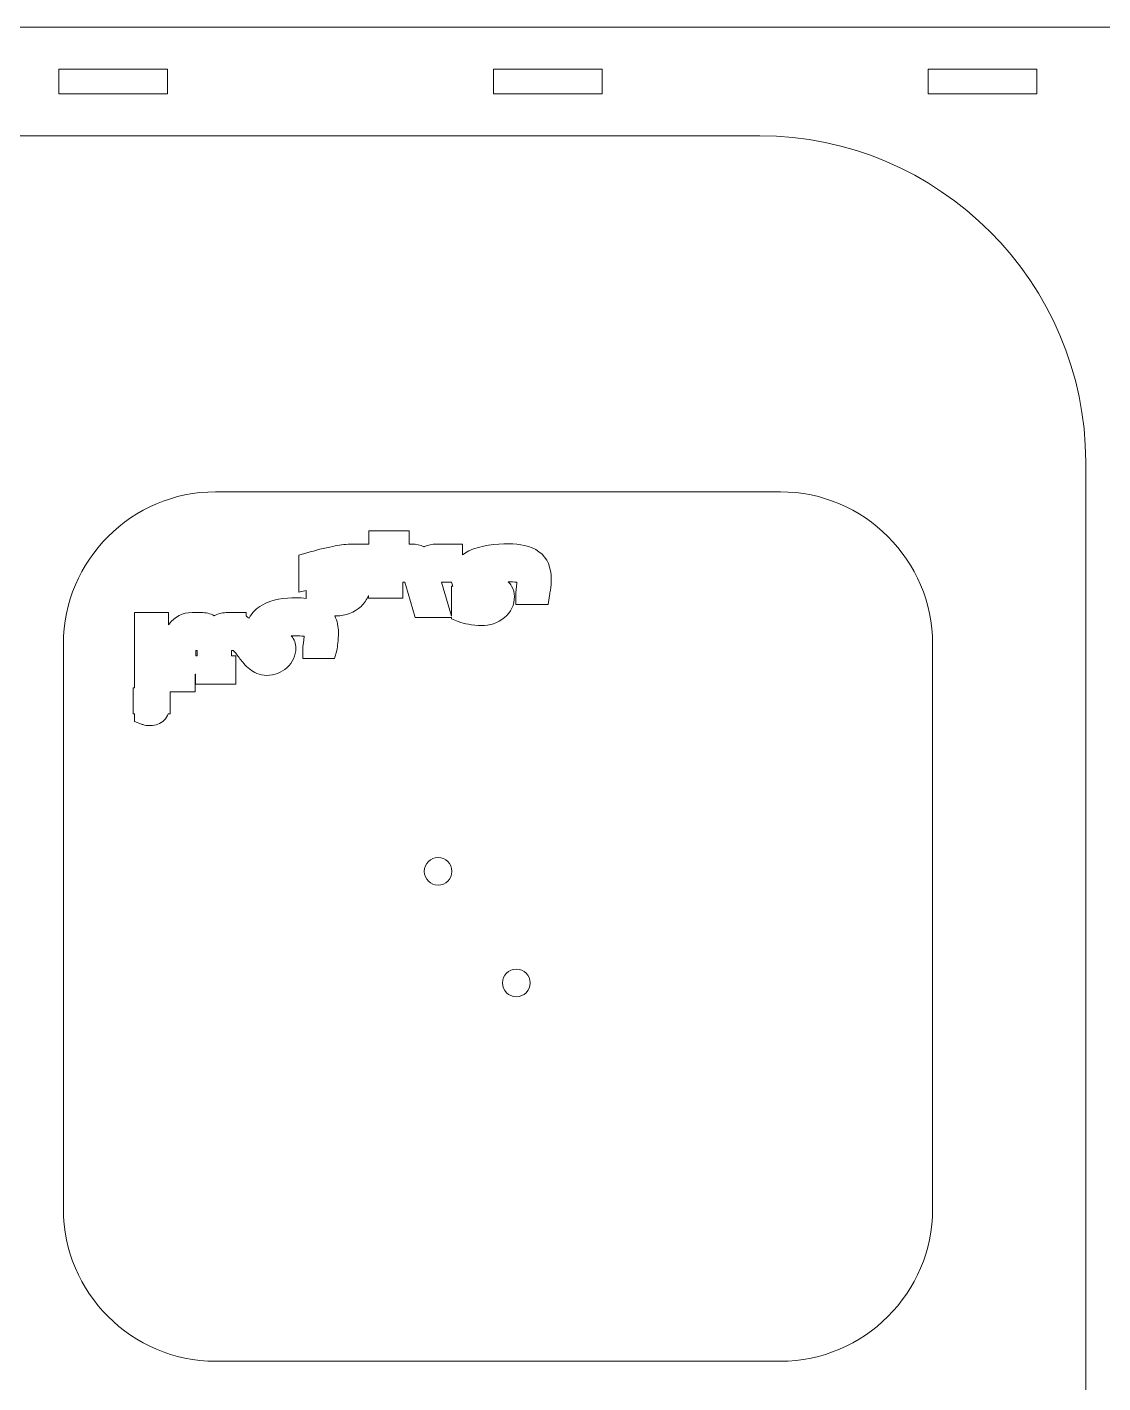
# Model space of a CAD drawing. Header units: millimetres. Extents: x -599 to 1818, y -719 to 408.
# Drawn here: x -158 to -59, y -124.7 to 0 of the extents above; entities that cross this region are included whole.
import ezdxf

# ---------------------------------------------------------------- set-up
doc = ezdxf.new("R2010")
doc.units = ezdxf.units.MM
doc.header["$MEASUREMENT"] = 0
doc.layers.add('Layer 1', color=7, linetype='Continuous')

msp = doc.modelspace()

# ---------------------------------------------------------------- linework, layer by layer
at = {"layer": 'Layer 1', "color": 250, "lineweight": 18}
for points, knots in [([(-50.5845, -199), (-50.5845, -199), (-249.5845, -199), (-249.5845, -199), (-249.5845, -199), (-249.5845, -199), (-249.5845, 0), (-249.5845, 0), (-249.5845, 0), (-249.5845, 0), (-50.5845, 0), (-50.5845, 0), (-50.5845, 0), (-50.5845, 0), (-50.5845, -199), (-50.5845, -199)], [0, 0, 0, 0, 0.2, 0.2, 0.2, 0.2, 0.4, 0.4, 0.4, 0.4, 0.6, 0.6, 0.6, 0.6, 1, 1, 1, 1]), ([(-145.0844, -3.8637), (-145.0844, -3.8637), (-145.0844, -6.1364), (-145.0844, -6.1364), (-145.0844, -6.1364), (-145.0844, -6.1364), (-155.0845, -6.1364), (-155.0845, -6.1364), (-155.0845, -6.1364), (-155.0845, -6.1364), (-155.0845, -3.8637), (-155.0845, -3.8637), (-155.0845, -3.8637), (-155.0845, -3.8637), (-145.0844, -3.8637), (-145.0844, -3.8637)], [0, 0, 0, 0, 0.2, 0.2, 0.2, 0.2, 0.4, 0.4, 0.4, 0.4, 0.6, 0.6, 0.6, 0.6, 1, 1, 1, 1]), ([(-105.0845, -3.8637), (-105.0845, -3.8637), (-105.0845, -6.1364), (-105.0845, -6.1364), (-105.0845, -6.1364), (-105.0845, -6.1364), (-115.0844, -6.1364), (-115.0844, -6.1364), (-115.0844, -6.1364), (-115.0844, -6.1364), (-115.0844, -3.8637), (-115.0844, -3.8637), (-115.0844, -3.8637), (-115.0844, -3.8637), (-105.0845, -3.8637), (-105.0845, -3.8637)], [0, 0, 0, 0, 0.2, 0.2, 0.2, 0.2, 0.4, 0.4, 0.4, 0.4, 0.6, 0.6, 0.6, 0.6, 1, 1, 1, 1]), ([(-65.0844, -3.8637), (-65.0844, -3.8637), (-65.0844, -6.1364), (-65.0844, -6.1364), (-65.0844, -6.1364), (-65.0844, -6.1364), (-75.0844, -6.1364), (-75.0844, -6.1364), (-75.0844, -6.1364), (-75.0844, -6.1364), (-75.0844, -3.8637), (-75.0844, -3.8637), (-75.0844, -3.8637), (-75.0844, -3.8637), (-65.0844, -3.8637), (-65.0844, -3.8637)], [0, 0, 0, 0, 0.2, 0.2, 0.2, 0.2, 0.4, 0.4, 0.4, 0.4, 0.6, 0.6, 0.6, 0.6, 1, 1, 1, 1]), ([(-90.5846, -189), (-90.5846, -189), (-209.5844, -189), (-209.5844, -189), (-209.5844, -189), (-226.0845, -189), (-239.5844, -175.5), (-239.5844, -159), (-239.5844, -159), (-239.5844, -159), (-239.5844, -40.0001), (-239.5844, -40.0001), (-239.5844, -40.0001), (-239.5844, -23.5001), (-226.0845, -10.0001), (-209.5844, -10.0001), (-209.5844, -10.0001), (-209.5844, -10.0001), (-90.5846, -10.0001), (-90.5846, -10.0001), (-90.5846, -10.0001), (-74.0845, -10.0001), (-60.5845, -23.5001), (-60.5845, -40.0001), (-60.5845, -40.0001), (-60.5845, -40.0001), (-60.5845, -159), (-60.5845, -159), (-60.5845, -159), (-60.5845, -175.5), (-74.0845, -189), (-90.5846, -189)], [0, 0, 0, 0, 0.11111111, 0.11111111, 0.11111111, 0.11111111, 0.22222222, 0.22222222, 0.22222222, 0.22222222, 0.33333333, 0.33333333, 0.33333333, 0.33333333, 0.44444444, 0.44444444, 0.44444444, 0.44444444, 0.55555556, 0.55555556, 0.55555556, 0.55555556, 0.66666667, 0.66666667, 0.66666667, 0.66666667, 0.77777778, 0.77777778, 0.77777778, 0.77777778, 1, 1, 1, 1]), ([(-88.6754, -122.7599), (-88.6754, -122.7599), (-140.6754, -122.7599), (-140.6754, -122.7599), (-140.6754, -122.7599), (-148.3754, -122.7599), (-154.6753, -116.46), (-154.6753, -108.7599), (-154.6753, -108.7599), (-154.6753, -108.7599), (-154.6753, -56.7599), (-154.6753, -56.7599), (-154.6753, -56.7599), (-154.6753, -49.0598), (-148.3754, -42.7599), (-140.6754, -42.7599), (-140.6754, -42.7599), (-140.6754, -42.7599), (-88.6754, -42.7599), (-88.6754, -42.7599), (-88.6754, -42.7599), (-80.9752, -42.7599), (-74.6754, -49.0598), (-74.6754, -56.7599), (-74.6754, -56.7599), (-74.6754, -56.7599), (-74.6754, -108.7599), (-74.6754, -108.7599), (-74.6754, -108.7599), (-74.6754, -116.46), (-80.9752, -122.7599), (-88.6754, -122.7599)], [0, 0, 0, 0, 0.11111111, 0.11111111, 0.11111111, 0.11111111, 0.22222222, 0.22222222, 0.22222222, 0.22222222, 0.33333333, 0.33333333, 0.33333333, 0.33333333, 0.44444444, 0.44444444, 0.44444444, 0.44444444, 0.55555556, 0.55555556, 0.55555556, 0.55555556, 0.66666667, 0.66666667, 0.66666667, 0.66666667, 0.77777778, 0.77777778, 0.77777778, 0.77777778, 1, 1, 1, 1])]:
    msp.add_open_spline(points, degree=3, knots=knots, dxfattribs=at)
at = {"layer": 'Layer 1', "color": 250, "lineweight": 20}
for points, knots in [([(-125.4544, -46.3547), (-125.4544, -46.3547), (-122.8448, -46.3547), (-122.8448, -46.3547), (-122.8448, -46.3547), (-122.8448, -46.3547), (-122.8448, -47.5739), (-122.8448, -47.5739), (-122.8448, -47.5739), (-122.8448, -47.5739), (-122.5888, -47.5739), (-122.5888, -47.5739), (-122.5888, -47.5739), (-122.2103, -47.5739), (-121.8353, -47.6419), (-121.4966, -47.8138), (-121.4966, -47.8138), (-121.4757, -47.8038), (-121.4546, -47.7942), (-121.4332, -47.7849), (-121.4332, -47.7849), (-121.092, -47.6369), (-120.7257, -47.5739), (-120.355, -47.5739), (-120.355, -47.5739), (-120.355, -47.5739), (-117.9326, -47.5739), (-117.9326, -47.5739), (-117.9326, -47.5739), (-117.9326, -47.5739), (-117.9326, -48.5507), (-117.9326, -48.5507), (-117.9326, -48.5507), (-117.7527, -48.4178), (-117.5555, -48.2998), (-117.345, -48.1966), (-117.345, -48.1966), (-116.2586, -47.6642), (-114.8654, -47.5485), (-113.672, -47.5485), (-113.672, -47.5485), (-112.7256, -47.5485), (-111.6844, -47.6929), (-110.9017, -48.2671), (-110.9017, -48.2671), (-110.0957, -48.8586), (-109.7778, -49.7638), (-109.7778, -50.74), (-109.7778, -50.74), (-109.7778, -51.1017), (-109.7981, -51.4659), (-109.8528, -51.8237), (-109.8528, -51.8237), (-109.8774, -51.9847), (-109.9002, -52.1477), (-109.9278, -52.3082), (-109.9278, -52.3082), (-109.9278, -52.3082), (-110.0709, -53.1384), (-110.0709, -53.1384), (-110.0709, -53.1384), (-110.0709, -53.1384), (-113.0394, -53.1384), (-113.0394, -53.1384), (-113.0394, -53.1384), (-113.0394, -53.1384), (-113.0394, -51.9367), (-113.0394, -51.9367), (-113.0394, -51.9367), (-113.0394, -51.9367), (-113.0155, -51.844), (-113.0155, -51.844), (-113.0155, -51.844), (-112.995, -51.7178), (-112.9837, -51.5805), (-112.9703, -51.4541), (-112.9703, -51.4541), (-112.9571, -51.3301), (-112.9464, -51.2056), (-112.9392, -51.0808), (-112.9392, -51.0808), (-113.1879, -51.0493), (-113.5293, -51.0471), (-113.6876, -51.0471), (-113.6876, -51.0471), (-113.6994, -51.0471), (-113.7113, -51.0471), (-113.7232, -51.0471), (-113.7232, -51.0471), (-113.6108, -51.1613), (-113.5112, -51.2877), (-113.4259, -51.4255), (-113.4259, -51.4255), (-113.2458, -51.7163), (-113.156, -52.0448), (-113.156, -52.3867), (-113.156, -52.3867), (-113.156, -53.166), (-113.4868, -53.8366), (-114.0794, -54.339), (-114.0794, -54.339), (-114.682, -54.85), (-115.4233, -55.0603), (-116.205, -55.0603), (-116.205, -55.0603), (-116.6038, -55.0603), (-117.003, -55.0277), (-117.3947, -54.9517), (-117.3947, -54.9517), (-117.7089, -54.8906), (-118.0294, -54.8122), (-118.3281, -54.6962), (-118.3281, -54.6962), (-118.3281, -54.6962), (-118.9661, -54.4484), (-118.9661, -54.4484), (-118.9661, -54.4484), (-118.9661, -54.4484), (-118.9661, -54.3153), (-118.9661, -54.3153), (-118.9661, -54.3153), (-118.9661, -54.3153), (-122.3089, -54.3153), (-122.3089, -54.3153), (-122.3089, -54.3153), (-122.3089, -54.3153), (-123.1628, -51.3651), (-123.1628, -51.3651), (-123.1628, -51.3651), (-123.1913, -51.2666), (-123.2238, -51.1691), (-123.2585, -51.0725), (-123.2585, -51.0725), (-123.2585, -51.0725), (-123.4374, -51.0725), (-123.4374, -51.0725), (-123.4374, -51.0725), (-123.4374, -51.0725), (-123.4374, -52.5542), (-123.4374, -52.5542), (-123.4374, -52.5542), (-123.4374, -52.5542), (-126.5889, -52.5542), (-126.5889, -52.5542), (-126.5889, -52.5542), (-126.5889, -52.5542), (-126.5889, -52.2886), (-126.5889, -52.2886), (-126.5889, -52.2886), (-126.7413, -52.662), (-126.9708, -53.0029), (-127.2804, -53.3008), (-127.2804, -53.3008), (-127.9053, -53.9019), (-128.6981, -54.1713), (-129.5598, -54.1713), (-129.5598, -54.1713), (-129.6071, -54.1713), (-129.6544, -54.1706), (-129.7017, -54.1693), (-129.7017, -54.1693), (-129.4652, -54.6353), (-129.3616, -55.1662), (-129.3616, -55.7211), (-129.3616, -55.7211), (-129.3616, -56.0468), (-129.3769, -56.3729), (-129.4151, -56.6964), (-129.4151, -56.6964), (-129.4403, -56.9094), (-129.467, -57.1489), (-129.5217, -57.3562), (-129.5217, -57.3562), (-129.5217, -57.3562), (-129.7181, -58.1012), (-129.7181, -58.1012), (-129.7181, -58.1012), (-129.7181, -58.1012), (-132.6231, -58.1012), (-132.6231, -58.1012), (-132.6231, -58.1012), (-132.6231, -58.1012), (-132.6231, -56.9646), (-132.6231, -56.9646), (-132.6231, -56.9646), (-132.6231, -56.9646), (-132.6066, -56.8751), (-132.6066, -56.8751), (-132.6066, -56.8751), (-132.583, -56.7436), (-132.5685, -56.602), (-132.5519, -56.4691), (-132.5519, -56.4691), (-132.5345, -56.33), (-132.5243, -56.1887), (-132.5187, -56.0474), (-132.5187, -56.0474), (-132.7647, -56.0132), (-133.1101, -56.0099), (-133.2657, -56.0099), (-133.2657, -56.0099), (-133.4011, -56.0099), (-133.5465, -56.0102), (-133.6962, -56.0127), (-133.6962, -56.0127), (-133.4231, -56.3284), (-133.2732, -56.716), (-133.2732, -57.1393), (-133.2732, -57.1393), (-133.2732, -57.8412), (-133.5754, -58.4498), (-134.0864, -58.9246), (-134.0864, -58.9246), (-134.6067, -59.408), (-135.25, -59.6506), (-135.9595, -59.6506), (-135.9595, -59.6506), (-136.2777, -59.6506), (-136.5883, -59.591), (-136.8797, -59.4619), (-136.8797, -59.4619), (-137.1074, -59.361), (-137.3217, -59.2335), (-137.5179, -59.0801), (-137.5179, -59.0801), (-137.7181, -58.9236), (-137.9032, -58.749), (-138.0671, -58.5548), (-138.0671, -58.5548), (-138.1868, -58.413), (-138.3049, -58.2698), (-138.4195, -58.1239), (-138.4195, -58.1239), (-138.532, -57.9807), (-138.6424, -57.8357), (-138.7523, -57.6904), (-138.7523, -57.6904), (-138.8256, -57.5935), (-138.9033, -57.499), (-138.9869, -57.4108), (-138.9869, -57.4108), (-139.001, -57.3959), (-139.0164, -57.3801), (-139.0326, -57.3646), (-139.0326, -57.3646), (-139.0326, -57.3646), (-139.2013, -57.3646), (-139.2013, -57.3646), (-139.2013, -57.3646), (-139.2013, -57.3646), (-139.2013, -57.8453), (-139.2013, -57.8453), (-139.2013, -57.8453), (-139.2013, -57.8453), (-138.7949, -57.8453), (-138.7949, -57.8453), (-138.7949, -57.8453), (-138.7949, -57.8453), (-138.7949, -60.455), (-138.7949, -60.455), (-138.7949, -60.455), (-138.7949, -60.455), (-142.5137, -60.455), (-142.5137, -60.455), (-142.5137, -60.455), (-142.5137, -60.455), (-142.5137, -59.549), (-142.5137, -59.549), (-142.5137, -59.549), (-142.5137, -59.549), (-142.5301, -59.549), (-142.5301, -59.549), (-142.5301, -59.549), (-142.5301, -59.549), (-142.5301, -61.1662), (-142.5301, -61.1662), (-142.5301, -61.1662), (-142.5301, -61.1662), (-144.8486, -61.1662), (-144.8486, -61.1662), (-144.8486, -61.1662), (-144.8486, -61.1662), (-144.8486, -63.1897), (-144.8486, -63.1897), (-144.8486, -63.1897), (-144.8486, -63.1897), (-145.0288, -63.1897), (-145.0288, -63.1897), (-145.0288, -63.1897), (-145.1099, -63.405), (-145.2369, -63.6023), (-145.4048, -63.7739), (-145.4048, -63.7739), (-145.7362, -64.1126), (-146.1749, -64.2734), (-146.6458, -64.2734), (-146.6458, -64.2734), (-146.8317, -64.2734), (-147.0242, -64.2639), (-147.2054, -64.2203), (-147.2054, -64.2203), (-147.3017, -64.1972), (-147.3985, -64.1708), (-147.4906, -64.1339), (-147.4906, -64.1339), (-147.4906, -64.1339), (-148.1186, -63.8823), (-148.1186, -63.8823), (-148.1186, -63.8823), (-148.1186, -63.8823), (-148.1186, -63.1897), (-148.1186, -63.1897), (-148.1186, -63.1897), (-148.1186, -63.1897), (-148.2371, -63.1897), (-148.2371, -63.1897), (-148.2371, -63.1897), (-148.2371, -63.1897), (-148.2371, -60.8002), (-148.2371, -60.8002), (-148.2371, -60.8002), (-148.2371, -60.8002), (-148.1355, -60.8002), (-148.1355, -60.8002), (-148.1355, -60.8002), (-148.1355, -60.8002), (-148.1355, -53.8491), (-148.1355, -53.8491), (-148.1355, -53.8491), (-148.1355, -53.8491), (-144.984, -53.8491), (-144.984, -53.8491), (-144.984, -53.8491), (-144.984, -53.8491), (-144.984, -54.9922), (-144.984, -54.9922), (-144.984, -54.9922), (-144.9705, -54.9732), (-144.9567, -54.9543), (-144.9427, -54.9355), (-144.9427, -54.9355), (-144.4256, -54.2424), (-143.6934, -53.866), (-142.8274, -53.866), (-142.8274, -53.866), (-142.8274, -53.866), (-142.0104, -53.866), (-142.0104, -53.866), (-142.0104, -53.866), (-141.5802, -53.866), (-141.1634, -53.9572), (-140.7846, -54.1622), (-140.7846, -54.1622), (-140.7715, -54.1551), (-140.7583, -54.1481), (-140.745, -54.1413), (-140.745, -54.1413), (-140.374, -53.9496), (-139.9653, -53.866), (-139.5494, -53.866), (-139.5494, -53.866), (-139.5494, -53.866), (-137.8551, -53.866), (-137.8551, -53.866), (-137.8551, -53.866), (-137.8551, -53.866), (-137.8551, -54.1918), (-137.8551, -54.1918), (-137.8551, -54.1918), (-137.7588, -54.2541), (-137.6665, -54.3222), (-137.5781, -54.3951), (-137.5781, -54.3951), (-137.3326, -53.8948), (-136.9194, -53.488), (-136.3907, -53.1837), (-136.3907, -53.1837), (-135.4637, -52.6501), (-134.3069, -52.5113), (-133.2544, -52.5113), (-133.2544, -52.5113), (-132.9506, -52.5113), (-132.6356, -52.526), (-132.3223, -52.5655), (-132.3223, -52.5655), (-132.3223, -52.5655), (-132.3223, -51.834), (-132.3223, -51.834), (-132.3223, -51.834), (-132.3223, -51.834), (-132.9911, -51.9864), (-132.9911, -51.9864), (-132.9911, -51.9864), (-132.9911, -51.9864), (-132.9911, -48.5769), (-132.9911, -48.5769), (-132.9911, -48.5769), (-132.9911, -48.5769), (-132.2618, -48.3718), (-132.2618, -48.3718), (-132.2618, -48.3718), (-131.4723, -48.1498), (-130.669, -47.936), (-129.8644, -47.7764), (-129.8644, -47.7764), (-129.3594, -47.6762), (-128.7898, -47.5739), (-128.2742, -47.5739), (-128.2742, -47.5739), (-128.2742, -47.5739), (-126.5635, -47.5739), (-126.5635, -47.5739), (-126.5635, -47.5739), (-126.5635, -47.5739), (-126.5635, -46.3547), (-126.5635, -46.3547), (-126.5635, -46.3547), (-126.5635, -46.3547), (-125.4544, -46.3547), (-125.4544, -46.3547)], [0, 0, 0, 0, 0.00943396, 0.00943396, 0.00943396, 0.00943396, 0.01886792, 0.01886792, 0.01886792, 0.01886792, 0.02830189, 0.02830189, 0.02830189, 0.02830189, 0.03773585, 0.03773585, 0.03773585, 0.03773585, 0.04716981, 0.04716981, 0.04716981, 0.04716981, 0.05660377, 0.05660377, 0.05660377, 0.05660377, 0.06603774, 0.06603774, 0.06603774, 0.06603774, 0.0754717, 0.0754717, 0.0754717, 0.0754717, 0.08490566, 0.08490566, 0.08490566, 0.08490566, 0.09433962, 0.09433962, 0.09433962, 0.09433962, 0.10377358, 0.10377358, 0.10377358, 0.10377358, 0.11320755, 0.11320755, 0.11320755, 0.11320755, 0.12264151, 0.12264151, 0.12264151, 0.12264151, 0.13207547, 0.13207547, 0.13207547, 0.13207547, 0.14150943, 0.14150943, 0.14150943, 0.14150943, 0.1509434, 0.1509434, 0.1509434, 0.1509434, 0.16037736, 0.16037736, 0.16037736, 0.16037736, 0.16981132, 0.16981132, 0.16981132, 0.16981132, 0.17924528, 0.17924528, 0.17924528, 0.17924528, 0.18867925, 0.18867925, 0.18867925, 0.18867925, 0.19811321, 0.19811321, 0.19811321, 0.19811321, 0.20754717, 0.20754717, 0.20754717, 0.20754717, 0.21698113, 0.21698113, 0.21698113, 0.21698113, 0.22641509, 0.22641509, 0.22641509, 0.22641509, 0.23584906, 0.23584906, 0.23584906, 0.23584906, 0.24528302, 0.24528302, 0.24528302, 0.24528302, 0.25471698, 0.25471698, 0.25471698, 0.25471698, 0.26415094, 0.26415094, 0.26415094, 0.26415094, 0.27358491, 0.27358491, 0.27358491, 0.27358491, 0.28301887, 0.28301887, 0.28301887, 0.28301887, 0.29245283, 0.29245283, 0.29245283, 0.29245283, 0.30188679, 0.30188679, 0.30188679, 0.30188679, 0.31132075, 0.31132075, 0.31132075, 0.31132075, 0.32075472, 0.32075472, 0.32075472, 0.32075472, 0.33018868, 0.33018868, 0.33018868, 0.33018868, 0.33962264, 0.33962264, 0.33962264, 0.33962264, 0.3490566, 0.3490566, 0.3490566, 0.3490566, 0.35849057, 0.35849057, 0.35849057, 0.35849057, 0.36792453, 0.36792453, 0.36792453, 0.36792453, 0.37735849, 0.37735849, 0.37735849, 0.37735849, 0.38679245, 0.38679245, 0.38679245, 0.38679245, 0.39622642, 0.39622642, 0.39622642, 0.39622642, 0.40566038, 0.40566038, 0.40566038, 0.40566038, 0.41509434, 0.41509434, 0.41509434, 0.41509434, 0.4245283, 0.4245283, 0.4245283, 0.4245283, 0.43396226, 0.43396226, 0.43396226, 0.43396226, 0.44339623, 0.44339623, 0.44339623, 0.44339623, 0.45283019, 0.45283019, 0.45283019, 0.45283019, 0.46226415, 0.46226415, 0.46226415, 0.46226415, 0.47169811, 0.47169811, 0.47169811, 0.47169811, 0.48113208, 0.48113208, 0.48113208, 0.48113208, 0.49056604, 0.49056604, 0.49056604, 0.49056604, 0.5, 0.5, 0.5, 0.5, 0.50943396, 0.50943396, 0.50943396, 0.50943396, 0.51886792, 0.51886792, 0.51886792, 0.51886792, 0.52830189, 0.52830189, 0.52830189, 0.52830189, 0.53773585, 0.53773585, 0.53773585, 0.53773585, 0.54716981, 0.54716981, 0.54716981, 0.54716981, 0.55660377, 0.55660377, 0.55660377, 0.55660377, 0.56603774, 0.56603774, 0.56603774, 0.56603774, 0.5754717, 0.5754717, 0.5754717, 0.5754717, 0.58490566, 0.58490566, 0.58490566, 0.58490566, 0.59433962, 0.59433962, 0.59433962, 0.59433962, 0.60377358, 0.60377358, 0.60377358, 0.60377358, 0.61320755, 0.61320755, 0.61320755, 0.61320755, 0.62264151, 0.62264151, 0.62264151, 0.62264151, 0.63207547, 0.63207547, 0.63207547, 0.63207547, 0.64150943, 0.64150943, 0.64150943, 0.64150943, 0.6509434, 0.6509434, 0.6509434, 0.6509434, 0.66037736, 0.66037736, 0.66037736, 0.66037736, 0.66981132, 0.66981132, 0.66981132, 0.66981132, 0.67924528, 0.67924528, 0.67924528, 0.67924528, 0.68867925, 0.68867925, 0.68867925, 0.68867925, 0.69811321, 0.69811321, 0.69811321, 0.69811321, 0.70754717, 0.70754717, 0.70754717, 0.70754717, 0.71698113, 0.71698113, 0.71698113, 0.71698113, 0.72641509, 0.72641509, 0.72641509, 0.72641509, 0.73584906, 0.73584906, 0.73584906, 0.73584906, 0.74528302, 0.74528302, 0.74528302, 0.74528302, 0.75471698, 0.75471698, 0.75471698, 0.75471698, 0.76415094, 0.76415094, 0.76415094, 0.76415094, 0.77358491, 0.77358491, 0.77358491, 0.77358491, 0.78301887, 0.78301887, 0.78301887, 0.78301887, 0.79245283, 0.79245283, 0.79245283, 0.79245283, 0.80188679, 0.80188679, 0.80188679, 0.80188679, 0.81132075, 0.81132075, 0.81132075, 0.81132075, 0.82075472, 0.82075472, 0.82075472, 0.82075472, 0.83018868, 0.83018868, 0.83018868, 0.83018868, 0.83962264, 0.83962264, 0.83962264, 0.83962264, 0.8490566, 0.8490566, 0.8490566, 0.8490566, 0.85849057, 0.85849057, 0.85849057, 0.85849057, 0.86792453, 0.86792453, 0.86792453, 0.86792453, 0.87735849, 0.87735849, 0.87735849, 0.87735849, 0.88679245, 0.88679245, 0.88679245, 0.88679245, 0.89622642, 0.89622642, 0.89622642, 0.89622642, 0.90566038, 0.90566038, 0.90566038, 0.90566038, 0.91509434, 0.91509434, 0.91509434, 0.91509434, 0.9245283, 0.9245283, 0.9245283, 0.9245283, 0.93396226, 0.93396226, 0.93396226, 0.93396226, 0.94339623, 0.94339623, 0.94339623, 0.94339623, 0.95283019, 0.95283019, 0.95283019, 0.95283019, 0.96226415, 0.96226415, 0.96226415, 0.96226415, 0.97169811, 0.97169811, 0.97169811, 0.97169811, 0.98113208, 0.98113208, 0.98113208, 0.98113208, 1, 1, 1, 1]), ([(-118.9558, -51.0725), (-118.9558, -51.0725), (-119.8849, -51.0725), (-119.8849, -51.0725), (-119.8849, -51.0725), (-119.8849, -51.0725), (-118.9661, -54.2118), (-118.9661, -54.2118), (-118.9661, -54.2118), (-118.9661, -54.2118), (-118.9661, -51.4262), (-118.9661, -51.4262), (-118.9661, -51.4262), (-118.9661, -51.4262), (-118.8177, -51.4262), (-118.8177, -51.4262), (-118.8177, -51.4262), (-118.8768, -51.3129), (-118.9229, -51.1946), (-118.9558, -51.0725)], [0, 0, 0, 0, 0.16666667, 0.16666667, 0.16666667, 0.16666667, 0.33333333, 0.33333333, 0.33333333, 0.33333333, 0.5, 0.5, 0.5, 0.5, 0.66666667, 0.66666667, 0.66666667, 0.66666667, 1, 1, 1, 1]), ([(-142.3528, -57.8453), (-142.3528, -57.8453), (-142.3528, -57.3646), (-142.3528, -57.3646), (-142.3528, -57.3646), (-142.3528, -57.3646), (-142.4878, -57.3647), (-142.4878, -57.3647), (-142.4878, -57.3647), (-142.4878, -57.3647), (-142.4878, -57.8453), (-142.4878, -57.8453), (-142.4878, -57.8453), (-142.4878, -57.8453), (-142.3528, -57.8453), (-142.3528, -57.8453)], [0, 0, 0, 0, 0.2, 0.2, 0.2, 0.2, 0.4, 0.4, 0.4, 0.4, 0.6, 0.6, 0.6, 0.6, 1, 1, 1, 1]), ([(-120.1853, -76.4111), (-120.8867, -76.4111), (-121.4553, -76.9797), (-121.4553, -77.6811), (-121.4553, -77.6811), (-121.4553, -78.3825), (-120.8867, -78.9511), (-120.1853, -78.9511), (-120.1853, -78.9511), (-119.4839, -78.9511), (-118.9153, -78.3825), (-118.9153, -77.6811), (-118.9153, -77.6811), (-118.9153, -76.9797), (-119.4839, -76.4111), (-120.1853, -76.4111)], [0, 0, 0, 0, 0.2, 0.2, 0.2, 0.2, 0.4, 0.4, 0.4, 0.4, 0.6, 0.6, 0.6, 0.6, 1, 1, 1, 1]), ([(-120.1853, -76.4111), (-120.8867, -76.4111), (-121.4553, -76.9797), (-121.4553, -77.6811), (-121.4553, -77.6811), (-121.4553, -78.3825), (-120.8867, -78.9511), (-120.1853, -78.9511), (-120.1853, -78.9511), (-119.4839, -78.9511), (-118.9153, -78.3825), (-118.9153, -77.6811), (-118.9153, -77.6811), (-118.9153, -76.9797), (-119.4839, -76.4111), (-120.1853, -76.4111)], [0, 0, 0, 0, 0.2, 0.2, 0.2, 0.2, 0.4, 0.4, 0.4, 0.4, 0.6, 0.6, 0.6, 0.6, 1, 1, 1, 1]), ([(-120.1853, -76.4112), (-120.8867, -76.4112), (-121.4553, -76.9798), (-121.4553, -77.6812), (-121.4553, -77.6812), (-121.4553, -78.3826), (-120.8867, -78.9512), (-120.1853, -78.9512), (-120.1853, -78.9512), (-119.4839, -78.9512), (-118.9153, -78.3826), (-118.9153, -77.6812), (-118.9153, -77.6812), (-118.9153, -76.9798), (-119.4839, -76.4112), (-120.1853, -76.4112)], [0, 0, 0, 0, 0.2, 0.2, 0.2, 0.2, 0.4, 0.4, 0.4, 0.4, 0.6, 0.6, 0.6, 0.6, 1, 1, 1, 1]), ([(-120.1853, -76.4112), (-120.8867, -76.4112), (-121.4553, -76.9798), (-121.4553, -77.6812), (-121.4553, -77.6812), (-121.4553, -78.3826), (-120.8867, -78.9512), (-120.1853, -78.9512), (-120.1853, -78.9512), (-119.4839, -78.9512), (-118.9153, -78.3826), (-118.9153, -77.6812), (-118.9153, -77.6812), (-118.9153, -76.9798), (-119.4839, -76.4112), (-120.1853, -76.4112)], [0, 0, 0, 0, 0.2, 0.2, 0.2, 0.2, 0.4, 0.4, 0.4, 0.4, 0.6, 0.6, 0.6, 0.6, 1, 1, 1, 1]), ([(-120.1853, -76.4112), (-120.8867, -76.4112), (-121.4553, -76.9798), (-121.4553, -77.6812), (-121.4553, -77.6812), (-121.4553, -78.3826), (-120.8867, -78.9512), (-120.1853, -78.9512), (-120.1853, -78.9512), (-119.4839, -78.9512), (-118.9153, -78.3826), (-118.9153, -77.6812), (-118.9153, -77.6812), (-118.9153, -76.9798), (-119.4839, -76.4112), (-120.1853, -76.4112)], [0, 0, 0, 0, 0.2, 0.2, 0.2, 0.2, 0.4, 0.4, 0.4, 0.4, 0.6, 0.6, 0.6, 0.6, 1, 1, 1, 1]), ([(-120.1853, -76.4113), (-120.8867, -76.4113), (-121.4553, -76.9799), (-121.4553, -77.6813), (-121.4553, -77.6813), (-121.4553, -78.3827), (-120.8867, -78.9513), (-120.1853, -78.9513), (-120.1853, -78.9513), (-119.4839, -78.9513), (-118.9153, -78.3827), (-118.9153, -77.6813), (-118.9153, -77.6813), (-118.9153, -76.9799), (-119.4839, -76.4113), (-120.1853, -76.4113)], [0, 0, 0, 0, 0.2, 0.2, 0.2, 0.2, 0.4, 0.4, 0.4, 0.4, 0.6, 0.6, 0.6, 0.6, 1, 1, 1, 1]), ([(-120.1853, -76.4113), (-120.8867, -76.4113), (-121.4553, -76.9799), (-121.4553, -77.6813), (-121.4553, -77.6813), (-121.4553, -78.3827), (-120.8867, -78.9513), (-120.1853, -78.9513), (-120.1853, -78.9513), (-119.4839, -78.9513), (-118.9153, -78.3827), (-118.9153, -77.6813), (-118.9153, -77.6813), (-118.9153, -76.9799), (-119.4839, -76.4113), (-120.1853, -76.4113)], [0, 0, 0, 0, 0.2, 0.2, 0.2, 0.2, 0.4, 0.4, 0.4, 0.4, 0.6, 0.6, 0.6, 0.6, 1, 1, 1, 1]), ([(-120.1853, -76.4113), (-120.8867, -76.4113), (-121.4553, -76.9799), (-121.4553, -77.6813), (-121.4553, -77.6813), (-121.4553, -78.3827), (-120.8867, -78.9513), (-120.1853, -78.9513), (-120.1853, -78.9513), (-119.4839, -78.9513), (-118.9153, -78.3827), (-118.9153, -77.6813), (-118.9153, -77.6813), (-118.9153, -76.9799), (-119.4839, -76.4113), (-120.1853, -76.4113)], [0, 0, 0, 0, 0.2, 0.2, 0.2, 0.2, 0.4, 0.4, 0.4, 0.4, 0.6, 0.6, 0.6, 0.6, 1, 1, 1, 1]), ([(-120.1853, -76.4114), (-120.8867, -76.4114), (-121.4553, -76.98), (-121.4553, -77.6814), (-121.4553, -77.6814), (-121.4553, -78.3828), (-120.8867, -78.9514), (-120.1853, -78.9514), (-120.1853, -78.9514), (-119.4839, -78.9514), (-118.9153, -78.3828), (-118.9153, -77.6814), (-118.9153, -77.6814), (-118.9153, -76.98), (-119.4839, -76.4114), (-120.1853, -76.4114)], [0, 0, 0, 0, 0.2, 0.2, 0.2, 0.2, 0.4, 0.4, 0.4, 0.4, 0.6, 0.6, 0.6, 0.6, 1, 1, 1, 1]), ([(-120.1853, -76.4114), (-120.8867, -76.4114), (-121.4553, -76.98), (-121.4553, -77.6814), (-121.4553, -77.6814), (-121.4553, -78.3828), (-120.8867, -78.9514), (-120.1853, -78.9514), (-120.1853, -78.9514), (-119.4839, -78.9514), (-118.9153, -78.3828), (-118.9153, -77.6814), (-118.9153, -77.6814), (-118.9153, -76.98), (-119.4839, -76.4114), (-120.1853, -76.4114)], [0, 0, 0, 0, 0.2, 0.2, 0.2, 0.2, 0.4, 0.4, 0.4, 0.4, 0.6, 0.6, 0.6, 0.6, 1, 1, 1, 1]), ([(-120.1853, -76.4114), (-120.8867, -76.4114), (-121.4553, -76.98), (-121.4553, -77.6814), (-121.4553, -77.6814), (-121.4553, -78.3828), (-120.8867, -78.9514), (-120.1853, -78.9514), (-120.1853, -78.9514), (-119.4839, -78.9514), (-118.9153, -78.3828), (-118.9153, -77.6814), (-118.9153, -77.6814), (-118.9153, -76.98), (-119.4839, -76.4114), (-120.1853, -76.4114)], [0, 0, 0, 0, 0.2, 0.2, 0.2, 0.2, 0.4, 0.4, 0.4, 0.4, 0.6, 0.6, 0.6, 0.6, 1, 1, 1, 1]), ([(-120.1853, -76.4115), (-120.8867, -76.4115), (-121.4553, -76.9801), (-121.4553, -77.6815), (-121.4553, -77.6815), (-121.4553, -78.3829), (-120.8867, -78.9515), (-120.1853, -78.9515), (-120.1853, -78.9515), (-119.4839, -78.9515), (-118.9153, -78.3829), (-118.9153, -77.6815), (-118.9153, -77.6815), (-118.9153, -76.9801), (-119.4839, -76.4115), (-120.1853, -76.4115)], [0, 0, 0, 0, 0.2, 0.2, 0.2, 0.2, 0.4, 0.4, 0.4, 0.4, 0.6, 0.6, 0.6, 0.6, 1, 1, 1, 1]), ([(-120.1853, -76.4115), (-120.8867, -76.4115), (-121.4553, -76.9801), (-121.4553, -77.6815), (-121.4553, -77.6815), (-121.4553, -78.3829), (-120.8867, -78.9515), (-120.1853, -78.9515), (-120.1853, -78.9515), (-119.4839, -78.9515), (-118.9153, -78.3829), (-118.9153, -77.6815), (-118.9153, -77.6815), (-118.9153, -76.9801), (-119.4839, -76.4115), (-120.1853, -76.4115)], [0, 0, 0, 0, 0.2, 0.2, 0.2, 0.2, 0.4, 0.4, 0.4, 0.4, 0.6, 0.6, 0.6, 0.6, 1, 1, 1, 1]), ([(-120.1853, -76.4115), (-120.8867, -76.4115), (-121.4553, -76.9801), (-121.4553, -77.6815), (-121.4553, -77.6815), (-121.4553, -78.3829), (-120.8867, -78.9515), (-120.1853, -78.9515), (-120.1853, -78.9515), (-119.4839, -78.9515), (-118.9153, -78.3829), (-118.9153, -77.6815), (-118.9153, -77.6815), (-118.9153, -76.9801), (-119.4839, -76.4115), (-120.1853, -76.4115)], [0, 0, 0, 0, 0.2, 0.2, 0.2, 0.2, 0.4, 0.4, 0.4, 0.4, 0.6, 0.6, 0.6, 0.6, 1, 1, 1, 1]), ([(-120.1853, -76.4116), (-120.8867, -76.4116), (-121.4553, -76.9802), (-121.4553, -77.6816), (-121.4553, -77.6816), (-121.4553, -78.383), (-120.8867, -78.9516), (-120.1853, -78.9516), (-120.1853, -78.9516), (-119.4839, -78.9516), (-118.9153, -78.383), (-118.9153, -77.6816), (-118.9153, -77.6816), (-118.9153, -76.9802), (-119.4839, -76.4116), (-120.1853, -76.4116)], [0, 0, 0, 0, 0.2, 0.2, 0.2, 0.2, 0.4, 0.4, 0.4, 0.4, 0.6, 0.6, 0.6, 0.6, 1, 1, 1, 1]), ([(-120.1853, -76.4116), (-120.8867, -76.4116), (-121.4553, -76.9802), (-121.4553, -77.6816), (-121.4553, -77.6816), (-121.4553, -78.383), (-120.8867, -78.9516), (-120.1853, -78.9516), (-120.1853, -78.9516), (-119.4839, -78.9516), (-118.9153, -78.383), (-118.9153, -77.6816), (-118.9153, -77.6816), (-118.9153, -76.9802), (-119.4839, -76.4116), (-120.1853, -76.4116)], [0, 0, 0, 0, 0.2, 0.2, 0.2, 0.2, 0.4, 0.4, 0.4, 0.4, 0.6, 0.6, 0.6, 0.6, 1, 1, 1, 1]), ([(-120.1853, -76.4116), (-120.8867, -76.4116), (-121.4553, -76.9802), (-121.4553, -77.6816), (-121.4553, -77.6816), (-121.4553, -78.383), (-120.8867, -78.9516), (-120.1853, -78.9516), (-120.1853, -78.9516), (-119.4839, -78.9516), (-118.9153, -78.383), (-118.9153, -77.6816), (-118.9153, -77.6816), (-118.9153, -76.9802), (-119.4839, -76.4116), (-120.1853, -76.4116)], [0, 0, 0, 0, 0.2, 0.2, 0.2, 0.2, 0.4, 0.4, 0.4, 0.4, 0.6, 0.6, 0.6, 0.6, 1, 1, 1, 1]), ([(-120.1853, -76.4117), (-120.8867, -76.4117), (-121.4553, -76.9803), (-121.4553, -77.6817), (-121.4553, -77.6817), (-121.4553, -78.3831), (-120.8867, -78.9517), (-120.1853, -78.9517), (-120.1853, -78.9517), (-119.4839, -78.9517), (-118.9153, -78.3831), (-118.9153, -77.6817), (-118.9153, -77.6817), (-118.9153, -76.9803), (-119.4839, -76.4117), (-120.1853, -76.4117)], [0, 0, 0, 0, 0.2, 0.2, 0.2, 0.2, 0.4, 0.4, 0.4, 0.4, 0.6, 0.6, 0.6, 0.6, 1, 1, 1, 1]), ([(-120.1853, -76.4117), (-120.8867, -76.4117), (-121.4553, -76.9803), (-121.4553, -77.6817), (-121.4553, -77.6817), (-121.4553, -78.3831), (-120.8867, -78.9517), (-120.1853, -78.9517), (-120.1853, -78.9517), (-119.4839, -78.9517), (-118.9153, -78.3831), (-118.9153, -77.6817), (-118.9153, -77.6817), (-118.9153, -76.9803), (-119.4839, -76.4117), (-120.1853, -76.4117)], [0, 0, 0, 0, 0.2, 0.2, 0.2, 0.2, 0.4, 0.4, 0.4, 0.4, 0.6, 0.6, 0.6, 0.6, 1, 1, 1, 1]), ([(-120.1853, -76.4117), (-120.8867, -76.4117), (-121.4553, -76.9803), (-121.4553, -77.6817), (-121.4553, -77.6817), (-121.4553, -78.3831), (-120.8867, -78.9517), (-120.1853, -78.9517), (-120.1853, -78.9517), (-119.4839, -78.9517), (-118.9153, -78.3831), (-118.9153, -77.6817), (-118.9153, -77.6817), (-118.9153, -76.9803), (-119.4839, -76.4117), (-120.1853, -76.4117)], [0, 0, 0, 0, 0.2, 0.2, 0.2, 0.2, 0.4, 0.4, 0.4, 0.4, 0.6, 0.6, 0.6, 0.6, 1, 1, 1, 1]), ([(-120.1853, -76.4118), (-120.8867, -76.4118), (-121.4553, -76.9804), (-121.4553, -77.6818), (-121.4553, -77.6818), (-121.4553, -78.3832), (-120.8867, -78.9518), (-120.1853, -78.9518), (-120.1853, -78.9518), (-119.4839, -78.9518), (-118.9153, -78.3832), (-118.9153, -77.6818), (-118.9153, -77.6818), (-118.9153, -76.9804), (-119.4839, -76.4118), (-120.1853, -76.4118)], [0, 0, 0, 0, 0.2, 0.2, 0.2, 0.2, 0.4, 0.4, 0.4, 0.4, 0.6, 0.6, 0.6, 0.6, 1, 1, 1, 1]), ([(-112.9886, -86.677), (-113.69, -86.677), (-114.2586, -87.2456), (-114.2586, -87.947), (-114.2586, -87.947), (-114.2586, -88.6484), (-113.69, -89.217), (-112.9886, -89.217), (-112.9886, -89.217), (-112.2872, -89.217), (-111.7186, -88.6484), (-111.7186, -87.947), (-111.7186, -87.947), (-111.7186, -87.2456), (-112.2872, -86.677), (-112.9886, -86.677)], [0, 0, 0, 0, 0.2, 0.2, 0.2, 0.2, 0.4, 0.4, 0.4, 0.4, 0.6, 0.6, 0.6, 0.6, 1, 1, 1, 1]), ([(-112.9886, -86.677), (-113.69, -86.677), (-114.2586, -87.2456), (-114.2586, -87.947), (-114.2586, -87.947), (-114.2586, -88.6484), (-113.69, -89.217), (-112.9886, -89.217), (-112.9886, -89.217), (-112.2872, -89.217), (-111.7186, -88.6484), (-111.7186, -87.947), (-111.7186, -87.947), (-111.7186, -87.2456), (-112.2872, -86.677), (-112.9886, -86.677)], [0, 0, 0, 0, 0.2, 0.2, 0.2, 0.2, 0.4, 0.4, 0.4, 0.4, 0.6, 0.6, 0.6, 0.6, 1, 1, 1, 1]), ([(-112.9886, -86.6771), (-113.69, -86.6771), (-114.2586, -87.2457), (-114.2586, -87.9471), (-114.2586, -87.9471), (-114.2586, -88.6485), (-113.69, -89.2171), (-112.9886, -89.2171), (-112.9886, -89.2171), (-112.2872, -89.2171), (-111.7186, -88.6485), (-111.7186, -87.9471), (-111.7186, -87.9471), (-111.7186, -87.2457), (-112.2872, -86.6771), (-112.9886, -86.6771)], [0, 0, 0, 0, 0.2, 0.2, 0.2, 0.2, 0.4, 0.4, 0.4, 0.4, 0.6, 0.6, 0.6, 0.6, 1, 1, 1, 1]), ([(-112.9886, -86.6771), (-113.69, -86.6771), (-114.2586, -87.2457), (-114.2586, -87.9471), (-114.2586, -87.9471), (-114.2586, -88.6485), (-113.69, -89.2171), (-112.9886, -89.2171), (-112.9886, -89.2171), (-112.2872, -89.2171), (-111.7186, -88.6485), (-111.7186, -87.9471), (-111.7186, -87.9471), (-111.7186, -87.2457), (-112.2872, -86.6771), (-112.9886, -86.6771)], [0, 0, 0, 0, 0.2, 0.2, 0.2, 0.2, 0.4, 0.4, 0.4, 0.4, 0.6, 0.6, 0.6, 0.6, 1, 1, 1, 1]), ([(-112.9886, -86.6771), (-113.69, -86.6771), (-114.2586, -87.2457), (-114.2586, -87.9471), (-114.2586, -87.9471), (-114.2586, -88.6485), (-113.69, -89.2171), (-112.9886, -89.2171), (-112.9886, -89.2171), (-112.2872, -89.2171), (-111.7186, -88.6485), (-111.7186, -87.9471), (-111.7186, -87.9471), (-111.7186, -87.2457), (-112.2872, -86.6771), (-112.9886, -86.6771)], [0, 0, 0, 0, 0.2, 0.2, 0.2, 0.2, 0.4, 0.4, 0.4, 0.4, 0.6, 0.6, 0.6, 0.6, 1, 1, 1, 1]), ([(-112.9886, -86.6772), (-113.69, -86.6772), (-114.2586, -87.2458), (-114.2586, -87.9472), (-114.2586, -87.9472), (-114.2586, -88.6486), (-113.69, -89.2172), (-112.9886, -89.2172), (-112.9886, -89.2172), (-112.2872, -89.2172), (-111.7186, -88.6486), (-111.7186, -87.9472), (-111.7186, -87.9472), (-111.7186, -87.2458), (-112.2872, -86.6772), (-112.9886, -86.6772)], [0, 0, 0, 0, 0.2, 0.2, 0.2, 0.2, 0.4, 0.4, 0.4, 0.4, 0.6, 0.6, 0.6, 0.6, 1, 1, 1, 1]), ([(-112.9886, -86.6772), (-113.69, -86.6772), (-114.2586, -87.2458), (-114.2586, -87.9472), (-114.2586, -87.9472), (-114.2586, -88.6486), (-113.69, -89.2172), (-112.9886, -89.2172), (-112.9886, -89.2172), (-112.2872, -89.2172), (-111.7186, -88.6486), (-111.7186, -87.9472), (-111.7186, -87.9472), (-111.7186, -87.2458), (-112.2872, -86.6772), (-112.9886, -86.6772)], [0, 0, 0, 0, 0.2, 0.2, 0.2, 0.2, 0.4, 0.4, 0.4, 0.4, 0.6, 0.6, 0.6, 0.6, 1, 1, 1, 1]), ([(-112.9886, -86.6772), (-113.69, -86.6772), (-114.2586, -87.2458), (-114.2586, -87.9472), (-114.2586, -87.9472), (-114.2586, -88.6486), (-113.69, -89.2172), (-112.9886, -89.2172), (-112.9886, -89.2172), (-112.2872, -89.2172), (-111.7186, -88.6486), (-111.7186, -87.9472), (-111.7186, -87.9472), (-111.7186, -87.2458), (-112.2872, -86.6772), (-112.9886, -86.6772)], [0, 0, 0, 0, 0.2, 0.2, 0.2, 0.2, 0.4, 0.4, 0.4, 0.4, 0.6, 0.6, 0.6, 0.6, 1, 1, 1, 1]), ([(-112.9886, -86.6773), (-113.69, -86.6773), (-114.2586, -87.2459), (-114.2586, -87.9473), (-114.2586, -87.9473), (-114.2586, -88.6487), (-113.69, -89.2173), (-112.9886, -89.2173), (-112.9886, -89.2173), (-112.2872, -89.2173), (-111.7186, -88.6487), (-111.7186, -87.9473), (-111.7186, -87.9473), (-111.7186, -87.2459), (-112.2872, -86.6773), (-112.9886, -86.6773)], [0, 0, 0, 0, 0.2, 0.2, 0.2, 0.2, 0.4, 0.4, 0.4, 0.4, 0.6, 0.6, 0.6, 0.6, 1, 1, 1, 1]), ([(-112.9886, -86.6773), (-113.69, -86.6773), (-114.2586, -87.2459), (-114.2586, -87.9473), (-114.2586, -87.9473), (-114.2586, -88.6487), (-113.69, -89.2173), (-112.9886, -89.2173), (-112.9886, -89.2173), (-112.2872, -89.2173), (-111.7186, -88.6487), (-111.7186, -87.9473), (-111.7186, -87.9473), (-111.7186, -87.2459), (-112.2872, -86.6773), (-112.9886, -86.6773)], [0, 0, 0, 0, 0.2, 0.2, 0.2, 0.2, 0.4, 0.4, 0.4, 0.4, 0.6, 0.6, 0.6, 0.6, 1, 1, 1, 1]), ([(-112.9886, -86.6773), (-113.69, -86.6773), (-114.2586, -87.2459), (-114.2586, -87.9473), (-114.2586, -87.9473), (-114.2586, -88.6487), (-113.69, -89.2173), (-112.9886, -89.2173), (-112.9886, -89.2173), (-112.2872, -89.2173), (-111.7186, -88.6487), (-111.7186, -87.9473), (-111.7186, -87.9473), (-111.7186, -87.2459), (-112.2872, -86.6773), (-112.9886, -86.6773)], [0, 0, 0, 0, 0.2, 0.2, 0.2, 0.2, 0.4, 0.4, 0.4, 0.4, 0.6, 0.6, 0.6, 0.6, 1, 1, 1, 1]), ([(-112.9886, -86.6774), (-113.69, -86.6774), (-114.2586, -87.246), (-114.2586, -87.9474), (-114.2586, -87.9474), (-114.2586, -88.6488), (-113.69, -89.2174), (-112.9886, -89.2174), (-112.9886, -89.2174), (-112.2872, -89.2174), (-111.7186, -88.6488), (-111.7186, -87.9474), (-111.7186, -87.9474), (-111.7186, -87.246), (-112.2872, -86.6774), (-112.9886, -86.6774)], [0, 0, 0, 0, 0.2, 0.2, 0.2, 0.2, 0.4, 0.4, 0.4, 0.4, 0.6, 0.6, 0.6, 0.6, 1, 1, 1, 1]), ([(-112.9886, -86.6774), (-113.69, -86.6774), (-114.2586, -87.246), (-114.2586, -87.9474), (-114.2586, -87.9474), (-114.2586, -88.6488), (-113.69, -89.2174), (-112.9886, -89.2174), (-112.9886, -89.2174), (-112.2872, -89.2174), (-111.7186, -88.6488), (-111.7186, -87.9474), (-111.7186, -87.9474), (-111.7186, -87.246), (-112.2872, -86.6774), (-112.9886, -86.6774)], [0, 0, 0, 0, 0.2, 0.2, 0.2, 0.2, 0.4, 0.4, 0.4, 0.4, 0.6, 0.6, 0.6, 0.6, 1, 1, 1, 1]), ([(-112.9886, -86.6774), (-113.69, -86.6774), (-114.2586, -87.246), (-114.2586, -87.9474), (-114.2586, -87.9474), (-114.2586, -88.6488), (-113.69, -89.2174), (-112.9886, -89.2174), (-112.9886, -89.2174), (-112.2872, -89.2174), (-111.7186, -88.6488), (-111.7186, -87.9474), (-111.7186, -87.9474), (-111.7186, -87.246), (-112.2872, -86.6774), (-112.9886, -86.6774)], [0, 0, 0, 0, 0.2, 0.2, 0.2, 0.2, 0.4, 0.4, 0.4, 0.4, 0.6, 0.6, 0.6, 0.6, 1, 1, 1, 1]), ([(-112.9886, -86.6775), (-113.69, -86.6775), (-114.2586, -87.2461), (-114.2586, -87.9475), (-114.2586, -87.9475), (-114.2586, -88.6489), (-113.69, -89.2175), (-112.9886, -89.2175), (-112.9886, -89.2175), (-112.2872, -89.2175), (-111.7186, -88.6489), (-111.7186, -87.9475), (-111.7186, -87.9475), (-111.7186, -87.2461), (-112.2872, -86.6775), (-112.9886, -86.6775)], [0, 0, 0, 0, 0.2, 0.2, 0.2, 0.2, 0.4, 0.4, 0.4, 0.4, 0.6, 0.6, 0.6, 0.6, 1, 1, 1, 1]), ([(-112.9886, -86.6775), (-113.69, -86.6775), (-114.2586, -87.2461), (-114.2586, -87.9475), (-114.2586, -87.9475), (-114.2586, -88.6489), (-113.69, -89.2175), (-112.9886, -89.2175), (-112.9886, -89.2175), (-112.2872, -89.2175), (-111.7186, -88.6489), (-111.7186, -87.9475), (-111.7186, -87.9475), (-111.7186, -87.2461), (-112.2872, -86.6775), (-112.9886, -86.6775)], [0, 0, 0, 0, 0.2, 0.2, 0.2, 0.2, 0.4, 0.4, 0.4, 0.4, 0.6, 0.6, 0.6, 0.6, 1, 1, 1, 1]), ([(-112.9886, -86.6775), (-113.69, -86.6775), (-114.2586, -87.2461), (-114.2586, -87.9475), (-114.2586, -87.9475), (-114.2586, -88.6489), (-113.69, -89.2175), (-112.9886, -89.2175), (-112.9886, -89.2175), (-112.2872, -89.2175), (-111.7186, -88.6489), (-111.7186, -87.9475), (-111.7186, -87.9475), (-111.7186, -87.2461), (-112.2872, -86.6775), (-112.9886, -86.6775)], [0, 0, 0, 0, 0.2, 0.2, 0.2, 0.2, 0.4, 0.4, 0.4, 0.4, 0.6, 0.6, 0.6, 0.6, 1, 1, 1, 1]), ([(-112.9886, -86.6776), (-113.69, -86.6776), (-114.2586, -87.2462), (-114.2586, -87.9476), (-114.2586, -87.9476), (-114.2586, -88.649), (-113.69, -89.2176), (-112.9886, -89.2176), (-112.9886, -89.2176), (-112.2872, -89.2176), (-111.7186, -88.649), (-111.7186, -87.9476), (-111.7186, -87.9476), (-111.7186, -87.2462), (-112.2872, -86.6776), (-112.9886, -86.6776)], [0, 0, 0, 0, 0.2, 0.2, 0.2, 0.2, 0.4, 0.4, 0.4, 0.4, 0.6, 0.6, 0.6, 0.6, 1, 1, 1, 1]), ([(-112.9886, -86.6776), (-113.69, -86.6776), (-114.2586, -87.2462), (-114.2586, -87.9476), (-114.2586, -87.9476), (-114.2586, -88.649), (-113.69, -89.2176), (-112.9886, -89.2176), (-112.9886, -89.2176), (-112.2872, -89.2176), (-111.7186, -88.649), (-111.7186, -87.9476), (-111.7186, -87.9476), (-111.7186, -87.2462), (-112.2872, -86.6776), (-112.9886, -86.6776)], [0, 0, 0, 0, 0.2, 0.2, 0.2, 0.2, 0.4, 0.4, 0.4, 0.4, 0.6, 0.6, 0.6, 0.6, 1, 1, 1, 1]), ([(-112.9886, -86.6776), (-113.69, -86.6776), (-114.2586, -87.2462), (-114.2586, -87.9476), (-114.2586, -87.9476), (-114.2586, -88.649), (-113.69, -89.2176), (-112.9886, -89.2176), (-112.9886, -89.2176), (-112.2872, -89.2176), (-111.7186, -88.649), (-111.7186, -87.9476), (-111.7186, -87.9476), (-111.7186, -87.2462), (-112.2872, -86.6776), (-112.9886, -86.6776)], [0, 0, 0, 0, 0.2, 0.2, 0.2, 0.2, 0.4, 0.4, 0.4, 0.4, 0.6, 0.6, 0.6, 0.6, 1, 1, 1, 1]), ([(-112.9886, -86.6777), (-113.69, -86.6777), (-114.2586, -87.2463), (-114.2586, -87.9477), (-114.2586, -87.9477), (-114.2586, -88.6491), (-113.69, -89.2177), (-112.9886, -89.2177), (-112.9886, -89.2177), (-112.2872, -89.2177), (-111.7186, -88.6491), (-111.7186, -87.9477), (-111.7186, -87.9477), (-111.7186, -87.2463), (-112.2872, -86.6777), (-112.9886, -86.6777)], [0, 0, 0, 0, 0.2, 0.2, 0.2, 0.2, 0.4, 0.4, 0.4, 0.4, 0.6, 0.6, 0.6, 0.6, 1, 1, 1, 1])]:
    msp.add_open_spline(points, degree=3, knots=knots, dxfattribs=at)
for points in [[(-120.1853, -76.4111), (-120.1853, -76.4111), (-120.1853, -76.4118), (-120.1853, -76.4118)], [(-120.1853, -76.4111), (-120.1853, -76.4111), (-120.1853, -76.4118), (-120.1853, -76.4118)], [(-121.4553, -77.6811), (-121.4553, -77.6811), (-121.4553, -77.6818), (-121.4553, -77.6818)], [(-118.9153, -77.6811), (-118.9153, -77.6811), (-118.9153, -77.6818), (-118.9153, -77.6818)], [(-120.1853, -78.9511), (-120.1853, -78.9511), (-120.1853, -78.9518), (-120.1853, -78.9518)], [(-112.9886, -86.677), (-112.9886, -86.677), (-112.9886, -86.6777), (-112.9886, -86.6777)], [(-112.9886, -86.677), (-112.9886, -86.677), (-112.9886, -86.6777), (-112.9886, -86.6777)], [(-114.2586, -87.947), (-114.2586, -87.947), (-114.2586, -87.9477), (-114.2586, -87.9477)], [(-111.7186, -87.947), (-111.7186, -87.947), (-111.7186, -87.9477), (-111.7186, -87.9477)], [(-112.9886, -89.217), (-112.9886, -89.217), (-112.9886, -89.2177), (-112.9886, -89.2177)]]:
    msp.add_open_spline(points, degree=3, dxfattribs=at)

doc.saveas('drawing.dxf')
